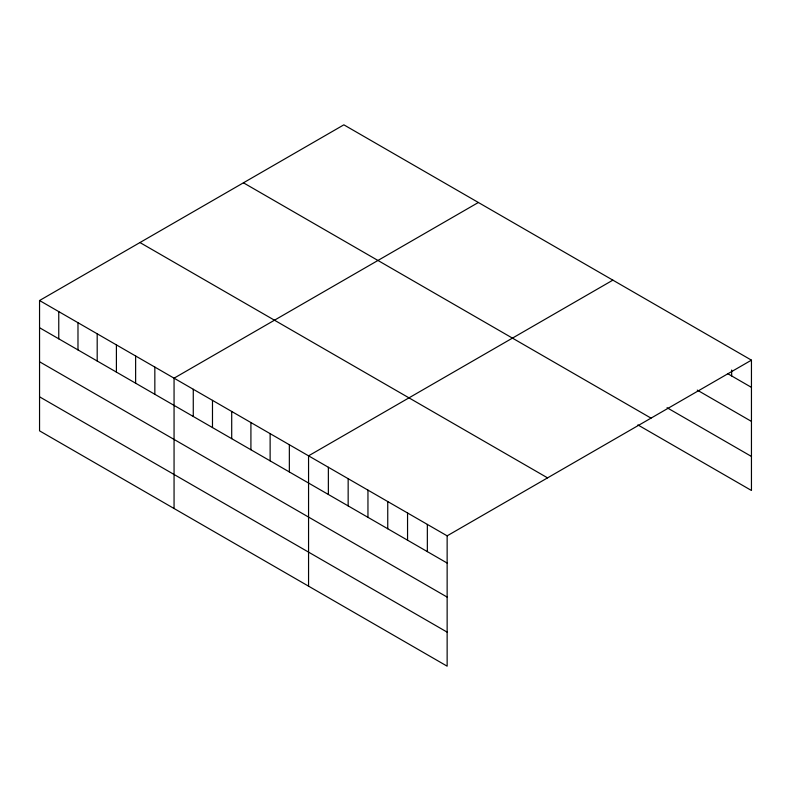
<?xml version="1.0" encoding="UTF-8"?>
<svg xmlns="http://www.w3.org/2000/svg" width="791" height="791" viewBox="0 0 791 791"><rect width="100%" height="100%" fill="white"/><g stroke="black" fill="none" stroke-linecap="round" stroke-linejoin="round"><path stroke-width="1.19" d="M39.55 300.521L447.142 535.843L447.142 666.17L39.55 430.848L39.55 300.521L343.858 124.83L751.45 360.152L751.45 490.479L637.872 424.905M478.367 202.486L174.06 378.177L174.06 508.504M612.867 280.143L308.559 455.834L308.559 586.161M447.142 535.843L751.45 360.152M727.483 373.53L751.45 387.363M697.267 390.111L751.45 421.395M667.05 407.721L751.45 456.447M243.44 182.81L651.033 418.132M139.967 242.55L547.56 477.863M39.55 327.731L447.142 563.054M39.55 361.764L447.142 597.086M39.55 396.815L447.142 632.138M731.655 370.02L731.655 375.933M427.348 524.413L427.348 551.624M407.553 512.983L407.553 540.194M387.748 501.553L387.748 528.764M367.953 490.123L367.953 517.334M348.159 478.693L348.159 505.904M328.364 467.263L328.364 494.474M289.348 444.74L289.348 471.95M270.127 433.646L270.127 460.856M250.915 422.552L250.915 449.763M231.704 411.458L231.704 438.669M212.482 400.365L212.482 427.575M193.271 389.271L193.271 416.481M154.838 367.083L154.838 394.294M135.627 355.99L135.627 383.2M116.406 344.896L116.406 372.106M97.194 333.802L97.194 361.012M77.983 322.708L77.983 349.919M58.761 311.614L58.761 338.825"/></g></svg>
